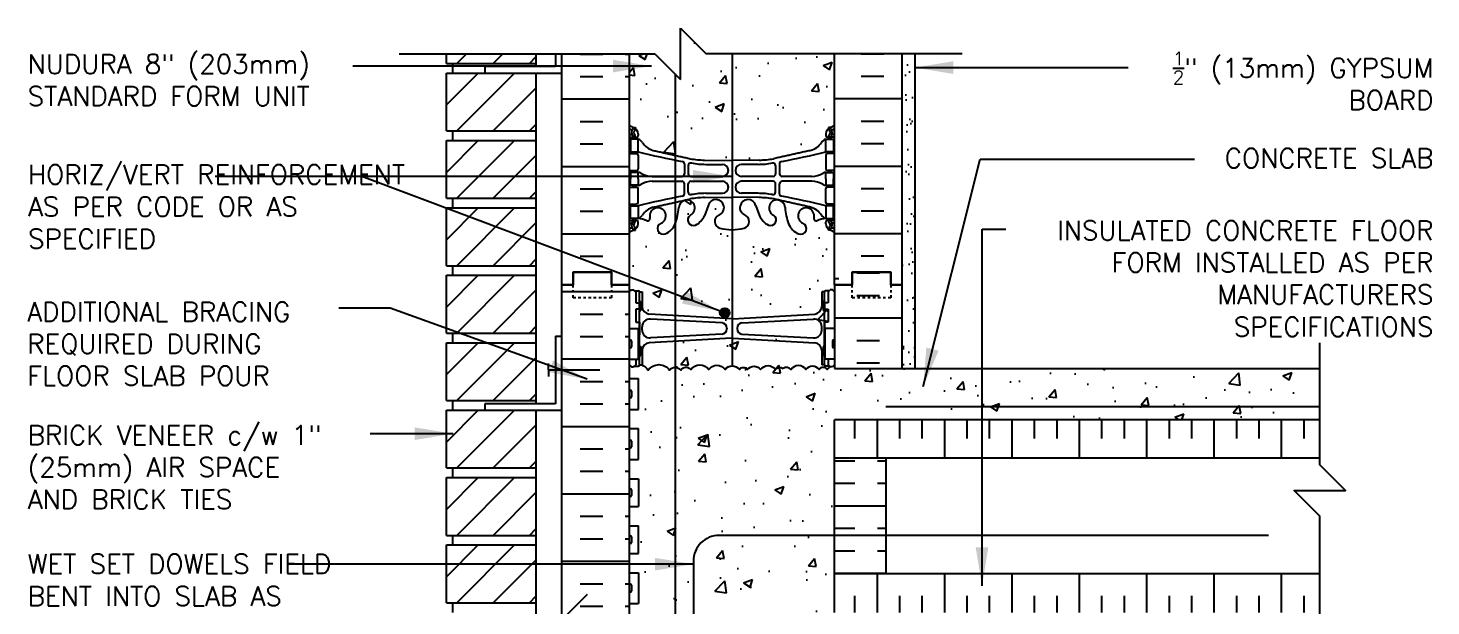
# Model space of a CAD drawing. Header units: inches. Extents: x 219.5 to 274.2, y 91.1 to 158.2.
# Drawn here: x 219.5 to 274.2, y 135.7 to 158.2 of the extents above; entities that cross this region are included whole.
import ezdxf

# ---------------------------------------------------------------- set-up
doc = ezdxf.new("R2010")
doc.units = ezdxf.units.IN
doc.header["$LTSCALE"] = 0.5
doc.header["$MEASUREMENT"] = 0
doc.linetypes.add('DASHED2', pattern=[0.375, 0.25, -0.125])
for name, color, linetype in [('HATCH', 12, 'Continuous'), ('line25', 2, 'Continuous'), ('LINE3', 3, 'Continuous'), ('LINE50', 5, 'Continuous'), ('LINE9', 9, 'Continuous'), ('TEXT', 4, 'Continuous'), ('Web_Edge', 9, 'Continuous')]:
    doc.layers.add(name, color=color, linetype=linetype)
doc.styles.add('DIM', font='romans.shx', dxfattribs={"width": 0.7})
doc.styles.add('ROMANS', font='romans.shx', dxfattribs={"height": 0.75})
doc.styles.get("Standard").update_dxf_attribs({"font": 'romans.shx', "height": 0.75})
doc.linetypes.add('STEEL', pattern='A,0.5,-0.2,["X",Standard,S=0.1,R=0,X=-0.1,Y=-0.05],-0.1', length=0.8)
doc.dimstyles.new('ext_8', dxfattribs={"dimscale": 8, "dimtxt": 0.09375, "dimasz": 0.09375, "dimexe": 0.09375, "dimexo": 0.0625, "dimgap": 0.0625, "dimtad": 1, "dimdec": 1, "dimzin": 3, "dimdsep": 46, "dimlunit": 4, "dimtxsty": 'DIM', "dimcen": 0.09, "dimdle": 0.09375, "dimclrt": 4, "dimadec": 0, "dimazin": 0, "dimtfac": 1, "dimtdec": 1, "dimtmove": 2, "dimatfit": 3, "dimfxl": 1, "dimfrac": 2, "dimtolj": 1, "dimtzin": 0, "dimarcsym": 0})

msp = doc.modelspace()

# ---------------------------------------------------------------- hatches: boundary and pattern name
at = {"layer": 'HATCH'}
h = msp.add_hatch(dxfattribs=at)
h.set_pattern_fill('AR-CONC', color=256, scale=0.5)
h.set_pattern_definition([(50, (0, 0), (3.5863, -0.31376), [0.375, -4.125]), (355, (0, 0), (-0.693757, 3.76096), [0.3, -3.3]), (100.4514, (0.299, -0.026), (2.892544, 3.4472), [0.3187, -3.50571]), (46.1842, (0, 1), (5.336207, -0.827596), [0.5625, -6.1875]), (96.6356, (0.4447, 0.931), (4.67331, 4.87059), [0.47805, -5.25857]), (351.1842, (0, 1), (4.67331, 4.87059), [0.45, -4.95]), (21, (0.5, 0.75), (2.984535, -2.013094), [0.375, -4.125]), (326, (0.5, 0.75), (1.216577, 3.62575), [0.3, -3.3]), (71.4514, (0.7487, 0.5822), (4.20111, 1.612656), [0.3187, -3.50571]), (37.5, (0, 0), (0.0607993, 1.6644693), [0, -3.26, 0, -3.35, 0, -3.3125]), (7.5, (0, 0), (1.315348, 1.972059), [0, -1.91, 0, -3.185, 0, -1.2625]), (327.5, (-1.115, 0), (2.669112, -0.1127744), [0, -1.25, 0, -3.9, 0, -5.175]), (317.5, (-1.615, 0), (2.91593, 0.500525), [0, -1.625, 0, -2.59, 0, -3.675])])
edge = h.paths.add_edge_path()
edge.add_line((250.925, 157.187), (245.925, 157.187))
edge.add_line((245.925, 157.187), (244.925, 158.187))
edge.add_line((244.925, 158.187), (244.925, 156.187))
edge.add_line((244.925, 156.187), (243.925, 157.187))
edge.add_line((243.925, 157.187), (242.925, 157.187))
edge.add_line((242.925, 157.187), (242.925, 154.414))
edge.add_arc((243.271, 154.775), 0.5, 226.2109, 246.4218)
edge.add_line((243.071, 154.317), (243.161, 154.317))
edge.add_line((243.161, 154.317), (243.161, 154.275))
edge.add_arc((243.021, 154.068), 0.25, 0, 55.9442, ccw=False)
edge.add_line((243.271, 154.068), (243.271, 154.001))
edge.add_arc((243.208, 154.001), 0.0625, -90, 0, ccw=False)
edge.add_line((243.208, 153.938), (243.161, 153.938))
edge.add_line((243.161, 153.938), (243.161, 153.868))
edge.add_line((243.161, 153.868), (243.266, 153.868))
edge.add_arc((243.143, 153.525), 0.364, 32.0424, 70.3387, ccw=False)
edge.add_arc((244.066, 154.137), 0.743, 214.228, 253.8107)
edge.add_spline(control_points=[(243.859, 153.423), (245.297, 153.102)], knot_values=[0, 0, 1, 1], degree=1, periodic=0)
edge.add_arc((245.853, 156.034), 2.984, 259.2546, 270.0995)
edge.add_line((245.858, 153.05), (246.925, 153.034))
edge.add_line((246.925, 153.034), (247.991, 153.05))
edge.add_arc((247.996, 156.034), 2.984, 269.9005, 280.7454)
edge.add_spline(control_points=[(248.553, 153.102), (249.99, 153.423)], knot_values=[0, 0, 1, 1], degree=1, periodic=0)
edge.add_arc((249.783, 154.137), 0.743, 286.1893, 325.772)
edge.add_arc((250.706, 153.525), 0.364, 109.6613, 147.9576, ccw=False)
edge.add_line((250.584, 153.868), (250.689, 153.868))
edge.add_line((250.689, 153.868), (250.689, 153.938))
edge.add_line((250.689, 153.938), (250.641, 153.938))
edge.add_arc((250.641, 154.001), 0.0625, 180, 270, ccw=False)
edge.add_line((250.579, 154.001), (250.579, 154.068))
edge.add_arc((250.829, 154.068), 0.25, 124.0558, 180, ccw=False)
edge.add_line((250.689, 154.275), (250.689, 154.317))
edge.add_line((250.689, 154.317), (250.779, 154.317))
edge.add_arc((250.579, 154.775), 0.5, 293.5782, 313.7891)
edge.add_line((250.925, 154.414), (250.925, 157.187))
h.paths.add_polyline_path([(250.925, 131.662), (250.845, 131.582), (250.755, 131.582), (250.725, 131.612), (250.575, 131.612, -0.414214), (250.525, 131.662), (250.525, 132.032), (250.475, 132.032), (250.475, 132.382), (250.525, 132.382), (250.525, 133.782), (250.475, 133.782), (250.475, 134.132), (250.525, 134.132), (250.525, 134.502, -0.327813), (250.56, 134.55), (250.56, 135.032), (250.925, 135.032), (250.925, 135.437, 0.606632), (250.635, 135.393, 0.520567), (250.319, 135.393, 0.520567), (249.809, 135.393, 0.520567), (249.225, 135.393, 0.358767), (248.925, 135.437, 0.358767), (248.624, 135.393, 0.520567), (248.041, 135.393, 0.520567), (247.53, 135.393, 0.520567), (247.214, 135.393, 0.520567), (246.655, 135.393, 0.520567), (246.024, 135.393, 0.520567), (245.319, 135.393, 0.520567), (244.93, 135.369, 0.520567), (244.493, 135.369, 0.520567), (243.666, 135.369, 0.412831), (242.925, 135.501), (242.925, 135.032), (243.29, 135.032), (243.29, 134.55, -0.327813), (243.325, 134.502), (243.325, 134.132), (243.375, 134.132), (243.375, 133.782), (243.325, 133.782), (243.325, 132.382), (243.375, 132.382), (243.375, 132.032), (243.325, 132.032), (243.325, 131.662, -0.414214), (243.275, 131.612), (243.125, 131.612), (243.095, 131.582), (243.005, 131.582), (242.925, 131.662), (242.925, 130.187), (242.925, 129.428), (243.01, 129.689, -0.6), (243.11, 129.689), (243.159, 129.539), (243.285, 129.539, -0.414214), (243.335, 129.489), (243.335, 129.459), (243.435, 129.459), (243.435, 127.857, -0.380397), (243.728, 127.562, 2.087231), (244.162, 127.787, -1), (244.325, 128.196, -0.21345), (244.717, 127.806, -0.068226), (244.853, 127.178, 1.753171), (245.304, 127.475, -0.940793), (245.507, 127.858, -0.173075), (245.853, 127.492), (245.996, 127.105, 1.612474), (246.427, 127.464, -0.734872), (246.451, 127.975, -0.068475), (246.925, 128.037, -0.068475), (247.399, 127.975, -0.734872), (247.422, 127.464, 1.612474), (247.853, 127.105), (247.996, 127.492, -0.173075), (248.342, 127.858, -0.940793), (248.546, 127.475, 1.753171), (248.996, 127.178, -0.068226), (249.132, 127.806, -0.21345), (249.524, 128.196, -1), (249.688, 127.787, 2.087231), (250.122, 127.562, -0.380392), (250.415, 127.857), (250.415, 129.459), (250.515, 129.459), (250.515, 129.489, -0.414214), (250.565, 129.539), (250.691, 129.539), (250.74, 129.689, -0.6), (250.84, 129.689), (250.925, 129.428), (250.925, 130.187)])
h.paths.add_polyline_path([(243.75, 132.716, -0.438748), (243.425, 133.015), (243.425, 133.15, -0.438748), (243.75, 133.449), (246.541, 133.299, -0.390098), (246.725, 133.1), (246.725, 133.065, -0.390098), (246.541, 132.866)], flags=16)
h.paths.add_polyline_path([(247.125, 133.065), (247.125, 133.1, -0.390098), (247.308, 133.299), (250.1, 133.449, -0.438748), (250.425, 133.15), (250.425, 133.015, -0.438748), (250.1, 132.716), (247.308, 132.866, -0.390098)], flags=16)
h.paths.add_polyline_path([(250.925, 141.437), (250.925, 142.937), (269.821, 142.937), (269.821, 144.937), (250.925, 144.937), (250.925, 145.038, 0.025555), (250.89, 145.038), (250.845, 144.992), (250.743, 144.992, 0.109015), (250.635, 144.893, 0.520567), (250.319, 144.893, 0.520567), (249.809, 144.893, 0.520567), (249.225, 144.893, 0.358767), (248.925, 144.937, 0.358767), (248.624, 144.893, 0.520567), (248.041, 144.893, 0.520567), (247.53, 144.893, 0.520567), (247.214, 144.893, 0.520567), (246.655, 144.893, 0.520567), (246.024, 144.893, 0.520567), (245.319, 144.893, 0.520567), (244.93, 144.869, 0.520567), (244.493, 144.869, 0.520567), (243.666, 144.869, 0.128123), (243.409, 145.072), (243.325, 145.072, -0.414214), (243.275, 145.022), (243.125, 145.022), (243.095, 144.992), (243.005, 144.992), (242.925, 145.072), (242.925, 144.542), (243.29, 144.542), (243.29, 143.342), (242.925, 143.342), (242.925, 142.592), (243.29, 142.592), (243.29, 141.392), (242.925, 141.392), (242.925, 140.642), (243.29, 140.642), (243.29, 139.562), (242.925, 139.562), (242.925, 138.812), (243.29, 138.812), (243.29, 137.732), (242.925, 137.732), (242.925, 136.982), (243.29, 136.982), (243.29, 135.782), (242.925, 135.782), (242.925, 135.501, -0.412831), (243.666, 135.369, -0.520567), (244.493, 135.369, -0.520567), (244.93, 135.369, -0.520567), (245.319, 135.393, -0.520567), (246.024, 135.393, -0.520567), (246.655, 135.393, -0.520567), (247.214, 135.393, -0.520567), (247.53, 135.393, -0.520567), (248.041, 135.393, -0.520567), (248.624, 135.393, -0.358767), (248.925, 135.437, -0.358767), (249.225, 135.393, -0.520567), (249.809, 135.393, -0.520567), (250.319, 135.393, -0.520567), (250.635, 135.393, -0.606632), (250.925, 135.437), (250.925, 136.937)])
h.paths.add_polyline_path([(250.425, 145.633, 0.405043), (250.134, 145.933), (246.931, 146.117, 0.028618), (246.908, 146.116), (243.7, 145.932, 0.390098), (243.425, 145.633), (243.425, 145.065, -0.121296), (243.666, 144.869, -0.520567), (244.493, 144.869, -0.520567), (244.93, 144.869, -0.520567), (245.319, 144.893, -0.520567), (246.024, 144.893, -0.520567), (246.655, 144.893, -0.520567), (247.214, 144.893, -0.520567), (247.53, 144.893, -0.520567), (248.041, 144.893, -0.520567), (248.624, 144.893, -0.358767), (248.925, 144.937, -0.358767), (249.225, 144.893, -0.520567), (249.809, 144.893, -0.520567), (250.319, 144.893, -0.520567), (250.635, 144.893, -0.115213), (250.751, 144.997), (250.725, 145.022), (250.575, 145.022, -0.414214), (250.525, 145.072), (250.425, 145.072)])
h.paths.add_polyline_path([(250.925, 150.222, 0.088416), (250.779, 150.319), (250.689, 150.319), (250.689, 150.361, -0.249069), (250.579, 150.568), (250.579, 150.636, -0.414214), (250.641, 150.698), (250.689, 150.698), (250.689, 150.768), (250.584, 150.768, 0.085348), (250.254, 150.693, -0.669601), (250.122, 150.813, 2.087231), (249.688, 150.588, -1), (249.524, 150.179, -0.227838), (249.12, 150.604, -0.06598), (248.995, 151.212, 1.629604), (248.524, 150.911, -1.059167), (248.318, 150.53, -0.16372), (247.996, 150.883), (247.853, 151.27, 1.612474), (247.422, 150.911, -0.734872), (247.399, 150.4, -0.068475), (246.925, 150.337, -0.068475), (246.451, 150.4, -0.734872), (246.427, 150.911, 1.612474), (245.996, 151.27), (245.853, 150.883, -0.16372), (245.531, 150.53, -1.059167), (245.325, 150.911, 1.629604), (244.854, 151.212, -0.06598), (244.73, 150.604, -0.227838), (244.325, 150.179, -1), (244.162, 150.588, 2.087231), (243.728, 150.813, -0.669601), (243.595, 150.693, 0.085348), (243.266, 150.768), (243.161, 150.768), (243.161, 150.698), (243.208, 150.698, -0.414214), (243.271, 150.636), (243.271, 150.568, -0.249069), (243.161, 150.361), (243.161, 150.319), (243.071, 150.319, 0.088416), (242.925, 150.222), (242.925, 148.187), (242.925, 147.912), (243.005, 147.992), (243.095, 147.992), (243.175, 147.912), (243.175, 147.492), (243.325, 147.492), (243.325, 147.242), (243.175, 147.242), (243.175, 146.742), (243.325, 146.742), (243.325, 146.242), (243.306, 145.742), (243.325, 145.742), (243.325, 145.492), (243.29, 145.292), (243.175, 145.292), (243.175, 145.072), (243.125, 145.022), (243.275, 145.022, 0.414214), (243.325, 145.072), (243.425, 145.072), (243.425, 145.633, -0.390098), (243.7, 145.932), (246.925, 146.117), (250.134, 145.933, -0.405043), (250.425, 145.633), (250.425, 145.072), (250.525, 145.072, 0.414214), (250.575, 145.022), (250.725, 145.022), (250.675, 145.072), (250.675, 145.292), (250.56, 145.292), (250.56, 145.492), (250.525, 145.492), (250.525, 145.742), (250.548, 146.242), (250.525, 146.242), (250.525, 146.742), (250.675, 146.742), (250.675, 147.242), (250.525, 147.242), (250.525, 147.492), (250.675, 147.492), (250.675, 147.912), (250.755, 147.992), (250.845, 147.992), (250.925, 147.912), (250.925, 148.187)])
h.paths.add_polyline_path([(246.529, 146.71, -0.407291), (246.725, 146.51), (246.725, 146.475, -0.390098), (246.541, 146.276), (243.75, 146.126, -0.438748), (243.425, 146.425), (243.425, 146.56, -0.42117), (243.732, 146.859)], flags=16)
h.paths.add_polyline_path([(247.308, 146.709), (250.1, 146.859, -0.438748), (250.425, 146.56), (250.425, 146.425, -0.42117), (250.118, 146.126), (247.32, 146.275, -0.407291), (247.125, 146.475), (247.125, 146.51, -0.390098)], flags=16)
h.paths.add_polyline_path([(250.415, 120.875), (250.295, 121.075), (250.295, 121.187), (250.295, 121.3), (250.415, 121.5), (250.415, 122.969, 0.268138), (250.254, 123.117), (243.596, 123.117, 0.268156), (243.435, 122.969), (243.435, 121.5), (243.555, 121.3), (243.555, 121.187), (243.555, 121.075), (243.435, 120.875), (243.435, 119.406, 0.268156), (243.596, 119.258), (250.254, 119.258, 0.268138), (250.415, 119.406)])
h.paths.add_polyline_path([(247.123, 113.19), (248.123, 112.19), (250.925, 112.19), (250.925, 112.947), (250.846, 112.705, -0.725737), (250.74, 112.686), (250.691, 112.836), (250.565, 112.836, -0.414214), (250.515, 112.886), (250.515, 112.916), (250.415, 112.916), (250.415, 114.518, -0.380392), (250.122, 114.813, 2.087231), (249.688, 114.588, -1), (249.524, 114.179, -0.227838), (249.12, 114.604, -0.06598), (248.995, 115.212, 1.629604), (248.524, 114.911, -1.059167), (248.318, 114.53, -0.16372), (247.996, 114.883), (247.853, 115.27, 1.612474), (247.422, 114.911, -0.734872), (247.399, 114.4, -0.068475), (246.925, 114.337, -0.068475), (246.451, 114.4, -0.734872), (246.427, 114.911, 1.612474), (245.996, 115.27), (245.853, 114.883, -0.16372), (245.531, 114.53, -1.059167), (245.325, 114.911, 1.629604), (244.854, 115.212, -0.06598), (244.73, 114.604, -0.227838), (244.325, 114.179, -1), (244.162, 114.588, 2.087231), (243.728, 114.813, -0.380397), (243.435, 114.518), (243.435, 112.916), (243.335, 112.916), (243.335, 112.886, -0.414214), (243.285, 112.836), (243.159, 112.836), (243.116, 112.705, -0.725737), (243.01, 112.686), (242.925, 112.947), (242.925, 112.19), (246.123, 112.19), (247.123, 111.19), (247.123, 112.19)])
h.paths.add_polyline_path([(246.848, 116.914, 0.225652), (246.473, 117.289), (243.81, 117.289, 0.225652), (243.435, 116.914), (243.435, 116.073, 0.225652), (243.81, 115.698), (246.473, 115.698, 0.225652), (246.848, 116.073)])
h.paths.add_polyline_path([(246.848, 118.696, 0.225652), (246.473, 119.071), (243.81, 119.071, 0.225652), (243.435, 118.696), (243.435, 117.855, 0.225652), (243.81, 117.48), (246.473, 117.48, 0.225652), (246.848, 117.855)])
h.paths.add_polyline_path([(250.415, 117.855), (250.415, 118.696, 0.225652), (250.04, 119.071), (247.376, 119.071, 0.225652), (247.001, 118.696), (247.001, 117.855, 0.225652), (247.376, 117.48), (250.04, 117.48, 0.225652)])
h.paths.add_polyline_path([(250.04, 117.289), (247.376, 117.289, 0.225652), (247.001, 116.914), (247.001, 116.073, 0.225652), (247.376, 115.698), (250.04, 115.698, 0.225652), (250.415, 116.073), (250.415, 116.914, 0.225652)])
h.paths.add_polyline_path([(250.415, 126.302, 0.225652), (250.04, 126.677), (247.376, 126.677, 0.225652), (247.001, 126.302), (247.001, 125.461, 0.225652), (247.376, 125.086), (250.04, 125.086, 0.225652), (250.415, 125.461)])
h.paths.add_polyline_path([(250.415, 124.52, 0.225652), (250.04, 124.895), (247.376, 124.895, 0.225652), (247.001, 124.52), (247.001, 123.679, 0.225652), (247.376, 123.304), (250.04, 123.304, 0.225652), (250.415, 123.679)])
h.paths.add_polyline_path([(246.473, 124.895), (243.81, 124.895, 0.225652), (243.435, 124.52), (243.435, 123.679, 0.225652), (243.81, 123.304), (246.473, 123.304, 0.225652), (246.848, 123.679), (246.848, 124.52, 0.225652)])
h.paths.add_polyline_path([(246.848, 126.302, 0.225652), (246.473, 126.677), (243.81, 126.677, 0.225652), (243.435, 126.302), (243.435, 125.461, 0.225652), (243.81, 125.086), (246.473, 125.086, 0.225652), (246.848, 125.461)])
h = msp.add_hatch(dxfattribs=at)
h.set_pattern_fill('AR-SAND', color=256, scale=0.5, style=0)
h.set_pattern_definition([(37.5, (55.7919, 2.5277), (-0.0314967, 0.963412), [0, -0.76, 0, -0.85, 0, -0.8125]), (7.5, (55.7919, 2.5277), (0.8848884, 1.411073), [0, -0.41, 0, -0.685, 0, -0.2625]), (327.5, (55.1769, 2.5277), (1.557071, 0.0028295), [0, -0.25, 0, -0.9, 0, -1.175]), (317.5, (55.1769, 2.5277), (1.503063, 0.438838), [0, -0.125, 0, -0.59, 0, -0.675])])
h.paths.add_polyline_path([(253.55, 144.937), (254.05, 144.937), (254.05, 157.187), (253.55, 157.187), (253.55, 148.187)])
h = msp.add_hatch(dxfattribs=at)
h.set_pattern_fill('INSUL', color=256, scale=7, style=0)
h.set_pattern_definition([(0, (-2683.237, -266.822), (0, 2.625), []), (0, (-2683.237, -265.947), (0, 2.625), [0.875, -0.875]), (0, (-2683.237, -265.072), (0, 2.625), [0.875, -0.875])])
h.paths.add_polyline_path([(240.3, 130.187), (240.737, 130.187), (240.737, 130.687), (242.237, 130.687), (242.237, 130.187), (242.925, 130.187), (242.925, 148.187), (242.237, 148.187), (242.237, 148.687), (240.737, 148.687), (240.737, 148.187), (240.3, 148.187)])
h = msp.add_hatch(dxfattribs=at)
h.set_pattern_fill('INSUL', color=256, scale=7, style=0)
h.set_pattern_definition([(0, (55.792, 2.5277), (0, 2.625), []), (0, (55.792, 3.4027), (0, 2.625), [0.875, -0.875]), (0, (55.792, 4.2777), (0, 2.625), [0.875, -0.875])])
h.paths.add_polyline_path([(253.55, 148.187), (253.112, 148.187), (253.112, 148.687), (251.612, 148.687), (251.612, 148.187), (250.925, 148.187), (250.925, 144.937), (253.55, 144.937)])
h.paths.add_polyline_path([(253.55, 135.437), (250.925, 135.437), (250.925, 130.187), (251.612, 130.187), (251.612, 130.687), (253.112, 130.687), (253.112, 130.187), (253.55, 130.187)])
h = msp.add_hatch(dxfattribs=at)
h.set_pattern_fill('INSUL', color=256, scale=7, angle=90, style=0)
h.set_pattern_definition([(90, (53.0877, 5.7114), (-2.625, 2e-16), []), (90, (52.2127, 5.7114), (-2.625, 2e-16), [0.875, -0.875]), (90, (51.3377, 5.7114), (-2.625, 2e-16), [0.875, -0.875])])
h.paths.add_polyline_path([(269.821, 142.937), (250.925, 142.937), (250.925, 141.437), (269.821, 141.437)])
h.paths.add_polyline_path([(269.821, 135.437), (269.821, 136.937), (250.925, 136.937), (250.925, 135.437)])
h = msp.add_hatch(dxfattribs=at)
h.set_pattern_fill('INSUL', color=256, scale=7)
h.set_pattern_definition([(0, (53.0877, 5.7114), (0, 2.625), []), (0, (53.0877, 6.5864), (0, 2.625), [0.875, -0.875]), (0, (53.0877, 7.4614), (0, 2.625), [0.875, -0.875])])
h.paths.add_polyline_path([(252.925, 138.437), (250.925, 138.437), (250.925, 136.937), (252.925, 136.937)])
h.paths.add_polyline_path([(252.925, 141.437), (250.925, 141.437), (250.925, 138.437), (252.925, 138.437)])
at = {"layer": 'LINE3'}
msp.add_hatch(color=256, dxfattribs=at).paths.add_polyline_path([(246.832, 147.098, 1), (246.457, 147.098, 1)])

# ---------------------------------------------------------------- linework, layer by layer
at = {"layer": 'HATCH'}
for p, q in [((236.208, 156.812), (236.583, 157.187)), ((237.622, 156.812), (237.997, 157.187)), ((239.036, 156.812), (239.3, 157.076)), ((241.013, 157.178), (241.888, 157.178)), ((242.763, 157.178), (242.925, 157.178)), ((252.836, 157.178), (251.961, 157.178)), ((235.8, 155.194), (237.043, 156.437)), ((236.208, 154.187), (238.458, 156.437)), ((237.622, 154.187), (239.3, 155.865)), ((241.013, 156.303), (241.888, 156.303)), ((242.763, 156.303), (242.925, 156.303)), ((252.836, 156.303), (251.961, 156.303)), ((240.3, 155.428), (242.925, 155.428)), ((253.55, 155.428), (250.925, 155.428)), ((239.036, 154.187), (239.3, 154.451)), ((241.013, 154.553), (241.888, 154.553)), ((252.836, 154.553), (251.961, 154.553)), ((235.8, 152.569), (237.043, 153.812)), ((236.208, 151.562), (238.458, 153.812)), ((241.013, 153.678), (241.888, 153.678)), ((252.836, 153.678), (251.961, 153.678)), ((237.622, 151.562), (239.3, 153.24)), ((240.3, 152.803), (242.925, 152.803)), ((253.55, 152.803), (250.925, 152.803)), ((239.036, 151.562), (239.3, 151.826)), ((241.013, 151.928), (241.888, 151.928)), ((252.836, 151.928), (251.961, 151.928)), ((235.8, 149.944), (237.043, 151.187)), ((236.208, 148.937), (238.458, 151.187)), ((241.013, 151.053), (241.888, 151.053)), ((252.836, 151.053), (251.961, 151.053)), ((237.622, 148.937), (239.3, 150.615)), ((240.3, 150.178), (242.925, 150.178)), ((253.55, 150.178), (250.925, 150.178)), ((241.013, 149.303), (241.888, 149.303)), ((252.836, 149.303), (251.961, 149.303)), ((239.036, 148.937), (239.3, 149.201)), ((235.8, 147.319), (237.043, 148.562)), ((236.208, 146.312), (238.458, 148.562)), ((251.086, 148.428), (250.925, 148.428)), ((237.622, 146.312), (239.3, 147.99)), ((239.036, 146.312), (239.3, 146.576)), ((235.8, 144.694), (237.043, 145.937)), ((236.208, 143.687), (238.458, 145.937)), ((237.622, 143.687), (239.3, 145.365)), ((239.036, 143.687), (239.3, 143.951)), ((235.8, 142.069), (237.043, 143.312)), ((236.208, 141.062), (238.458, 143.312)), ((237.622, 141.062), (239.3, 142.74)), ((239.036, 141.062), (239.3, 141.326)), ((269.821, 141.437), (250.925, 141.437)), ((235.8, 139.444), (237.043, 140.687)), ((236.208, 138.437), (238.458, 140.687)), ((237.622, 138.437), (239.3, 140.115)), ((239.036, 138.437), (239.3, 138.701)), ((235.8, 136.819), (237.043, 138.062)), ((236.208, 135.812), (238.458, 138.062)), ((237.622, 135.812), (239.3, 137.49)), ((269.821, 136.937), (250.925, 136.937)), ((239.036, 135.812), (239.3, 136.076))]:
    msp.add_line(p, q, dxfattribs=at)
for points in [[(243.409, 145.072, -0.128123), (243.666, 144.869, -0.520567), (244.493, 144.869, -0.520567), (244.93, 144.869, -0.520567), (245.319, 144.893, -0.520567), (246.024, 144.893, -0.520567), (246.655, 144.893, -0.520567), (247.214, 144.893, -0.520567), (247.53, 144.893, -0.520567), (248.041, 144.893, -0.520567), (248.624, 144.893, -0.358767), (248.925, 144.937)], [(250.751, 144.997, 0.115213), (250.635, 144.893, 0.520567), (250.319, 144.893, 0.520567), (249.809, 144.893, 0.520567), (249.225, 144.893, 0.358767), (248.925, 144.937)], [(250.925, 145.038, 0.025555), (250.89, 145.038, 0.025555)]]:
    msp.add_lwpolyline(points, format="xyb", dxfattribs=at)
at = {"layer": 'line25'}
for p, q in [((235.8, 156.812), (235.8, 157.187)), ((239.3, 156.687), (239.3, 157.187)), ((242.925, 157.187), (242.925, 148.187)), ((250.925, 148.187), (250.925, 157.187)), ((235.8, 156.812), (239.3, 156.812)), ((235.8, 156.437), (239.3, 156.437)), ((235.8, 154.187), (235.8, 156.437)), ((236.05, 156.437), (236.05, 156.812)), ((239.3, 143.562), (239.3, 156.437)), ((235.8, 154.187), (239.3, 154.187)), ((236.05, 153.812), (236.05, 154.187)), ((235.8, 153.812), (239.3, 153.812)), ((235.8, 151.562), (235.8, 153.812)), ((235.8, 151.562), (239.3, 151.562)), ((236.05, 151.187), (236.05, 151.562)), ((235.8, 151.187), (239.3, 151.187)), ((235.8, 148.937), (235.8, 151.187)), ((235.8, 148.937), (239.3, 148.937)), ((236.05, 148.562), (236.05, 148.937)), ((235.8, 148.562), (239.3, 148.562)), ((235.8, 146.312), (235.8, 148.562)), ((242.925, 148.187), (242.925, 130.187)), ((250.925, 148.187), (250.925, 144.937)), ((242.925, 146.492), (243.29, 146.492)), ((243.29, 145.292), (243.29, 146.492)), ((250.925, 146.492), (250.56, 146.492)), ((250.56, 145.292), (250.56, 146.492)), ((235.8, 146.312), (239.3, 146.312)), ((235.8, 145.937), (239.3, 145.937)), ((235.8, 143.687), (235.8, 145.937)), ((236.05, 145.937), (236.05, 146.312)), ((242.925, 145.292), (243.29, 145.292)), ((250.925, 145.292), (250.56, 145.292)), ((250.925, 144.937), (269.821, 144.937)), ((242.925, 144.542), (243.29, 144.542)), ((243.29, 143.342), (243.29, 144.542)), ((235.8, 143.687), (239.3, 143.687)), ((235.8, 143.312), (239.3, 143.312)), ((235.8, 141.062), (235.8, 143.312)), ((236.05, 143.312), (236.05, 143.687)), ((239.3, 130.187), (239.3, 143.312)), ((242.925, 143.342), (243.29, 143.342)), ((269.821, 142.937), (250.925, 142.937)), ((250.925, 141.437), (250.925, 142.937)), ((242.925, 142.592), (243.29, 142.592)), ((243.29, 141.392), (243.29, 142.592)), ((235.8, 141.062), (239.3, 141.062)), ((236.05, 140.687), (236.05, 141.062)), ((242.925, 141.392), (243.29, 141.392)), ((235.8, 140.687), (239.3, 140.687)), ((235.8, 138.437), (235.8, 140.687)), ((242.925, 140.642), (243.29, 140.642)), ((243.29, 140.642), (243.29, 139.562)), ((242.925, 139.562), (243.29, 139.562)), ((235.8, 138.437), (239.3, 138.437)), ((236.05, 138.062), (236.05, 138.437)), ((242.925, 138.812), (243.29, 138.812)), ((243.29, 137.732), (243.29, 138.812)), ((235.8, 138.062), (239.3, 138.062)), ((235.8, 135.812), (235.8, 138.062)), ((242.925, 137.732), (243.29, 137.732)), ((242.925, 136.982), (243.29, 136.982)), ((243.29, 136.982), (243.29, 135.782)), ((250.925, 135.437), (250.925, 136.937)), ((235.8, 135.812), (239.3, 135.812)), ((236.05, 135.437), (236.05, 135.812)), ((242.925, 135.782), (243.29, 135.782))]:
    msp.add_line(p, q, dxfattribs=at)
at = {"layer": 'LINE3'}
for p, q in [((246.934, 157.187), (246.935, 145.039)), ((244.711, 156.401), (244.711, 112.673))]:
    msp.add_line(p, q, dxfattribs=at)
at = {"layer": 'LINE3', "linetype": 'STEEL'}
msp.add_line((269.821, 143.437), (252.925, 143.437), dxfattribs=at)
at = {"layer": 'LINE3'}
msp.add_lwpolyline([(267.821, 138.437), (246.425, 138.437, 0.414214), (245.425, 137.437), (245.425, 124.378)], format="xyb", dxfattribs=at)
msp.add_circle((246.645, 147.098), 0.188, dxfattribs=at)
at = {"layer": 'LINE50'}
for p, q in [((240.3, 148.187), (240.3, 157.187)), ((253.55, 148.187), (253.55, 157.187)), ((240.3, 130.187), (240.3, 148.187)), ((253.55, 144.937), (253.55, 148.187))]:
    msp.add_line(p, q, dxfattribs=at)
for points in [[(240.3, 148.187), (240.737, 148.187), (240.737, 148.687), (242.237, 148.687), (242.237, 148.187), (242.925, 148.187)], [(242.925, 148.187), (242.237, 148.187), (242.237, 148.687), (240.737, 148.687), (240.737, 148.187), (240.3, 148.187)], [(253.55, 148.187), (253.112, 148.187), (253.112, 148.687), (251.612, 148.687), (251.612, 148.187), (250.925, 148.187)], [(250.925, 148.187), (251.612, 148.187), (251.612, 148.687), (253.112, 148.687), (253.112, 148.187), (253.55, 148.187)]]:
    msp.add_lwpolyline(points, dxfattribs=at)
at = {"layer": 'LINE9'}
for p, q in [((244.925, 156.187), (244.925, 158.187)), ((244.925, 158.187), (245.925, 157.187)), ((233.958, 157.187), (243.925, 157.187)), ((240.05, 157.187), (240.05, 156.687)), ((243.925, 157.187), (244.925, 156.187)), ((255.891, 157.187), (245.925, 157.187)), ((254.05, 157.187), (254.05, 144.937)), ((240.05, 156.687), (237.3, 156.687)), ((237.3, 156.687), (237.3, 156.437)), ((237.3, 156.437), (240.3, 156.437)), ((242.925, 147.912), (243.005, 147.992)), ((243.005, 147.992), (243.095, 147.992)), ((243.175, 147.912), (243.095, 147.992)), ((243.125, 147.962), (243.275, 147.962)), ((243.175, 147.962), (243.275, 147.962)), ((243.175, 147.912), (243.175, 147.492)), ((243.325, 147.912), (243.425, 147.912)), ((243.325, 145.072), (243.325, 147.912)), ((243.325, 147.892), (243.325, 147.892)), ((243.425, 147.912), (243.425, 147.352)), ((250.425, 147.912), (250.425, 147.352)), ((250.525, 147.912), (250.425, 147.912)), ((250.525, 145.072), (250.525, 147.912)), ((250.525, 147.892), (250.525, 147.892)), ((250.675, 147.962), (250.575, 147.962)), ((250.725, 147.962), (250.575, 147.962)), ((250.675, 147.912), (250.755, 147.992)), ((250.675, 147.912), (250.675, 147.492)), ((250.845, 147.992), (250.755, 147.992)), ((250.925, 147.912), (250.845, 147.992)), ((243.175, 147.242), (243.175, 146.742)), ((243.325, 147.542), (243.375, 147.542)), ((243.325, 147.192), (243.375, 147.192)), ((243.375, 147.542), (243.375, 147.192)), ((246.908, 146.869), (243.7, 147.053)), ((246.941, 146.869), (250.15, 147.053)), ((250.525, 147.542), (250.475, 147.542)), ((250.475, 147.542), (250.475, 147.192)), ((250.525, 147.192), (250.475, 147.192)), ((250.675, 147.242), (250.675, 146.742)), ((243.425, 146.425), (243.425, 146.56)), ((246.541, 146.709), (243.75, 146.859)), ((246.725, 146.51), (246.725, 146.475)), ((247.125, 146.51), (247.125, 146.475)), ((247.308, 146.709), (250.1, 146.859)), ((250.425, 146.425), (250.425, 146.56)), ((240.05, 146.187), (240.05, 143.562)), ((240.05, 146.187), (240.3, 146.187)), ((242.925, 146.002), (242.925, 145.782)), ((242.925, 145.947), (242.925, 145.947)), ((242.965, 146.042), (242.965, 146.042)), ((243.005, 146.002), (243.005, 145.782)), ((246.908, 146.116), (243.7, 145.932)), ((246.541, 146.276), (243.75, 146.126)), ((246.941, 146.116), (250.15, 145.932)), ((247.308, 146.276), (250.1, 146.126)), ((250.845, 146.002), (250.845, 145.782)), ((250.845, 145.947), (250.845, 145.947)), ((250.885, 146.042), (250.885, 146.042)), ((250.925, 146.002), (250.925, 145.782)), ((242.925, 145.837), (242.925, 145.837)), ((242.965, 145.742), (242.965, 145.742)), ((243.325, 145.792), (243.375, 145.792)), ((243.325, 145.442), (243.375, 145.442)), ((243.375, 145.792), (243.375, 145.442)), ((243.425, 145.633), (243.425, 145.072)), ((250.425, 145.633), (250.425, 145.072)), ((250.475, 145.792), (250.475, 145.442)), ((250.525, 145.792), (250.475, 145.792)), ((250.525, 145.442), (250.475, 145.442)), ((250.845, 145.837), (250.845, 145.837)), ((250.885, 145.742), (250.885, 145.742)), ((239.778, 144.875), (239.778, 145.125)), ((239.778, 144.875), (241.778, 144.875)), ((239.778, 144.875), (239.778, 144.625)), ((242.925, 145.072), (243.005, 144.992)), ((243.005, 144.992), (243.095, 144.992)), ((243.175, 145.072), (243.095, 144.992)), ((243.125, 145.022), (243.275, 145.022)), ((243.175, 145.292), (243.175, 145.072)), ((243.175, 145.022), (243.275, 145.022)), ((243.325, 145.072), (243.425, 145.072)), ((250.525, 145.072), (250.425, 145.072)), ((250.725, 145.022), (250.575, 145.022)), ((250.675, 145.022), (250.575, 145.022)), ((250.675, 145.292), (250.675, 145.072)), ((250.675, 145.072), (250.755, 144.992)), ((250.845, 144.992), (250.755, 144.992)), ((250.925, 145.072), (250.845, 144.992)), ((242.925, 144.052), (242.925, 143.832)), ((242.925, 143.997), (242.925, 143.997)), ((242.925, 143.887), (242.925, 143.887)), ((242.965, 144.092), (242.965, 144.092)), ((242.965, 143.792), (242.965, 143.792)), ((243.005, 144.052), (243.005, 143.832)), ((240.05, 143.562), (237.3, 143.562)), ((237.3, 143.562), (237.3, 143.312)), ((237.3, 143.312), (240.3, 143.312)), ((242.925, 142.102), (242.925, 141.882)), ((242.965, 142.142), (242.965, 142.142)), ((243.005, 142.102), (243.005, 141.882)), ((242.925, 142.047), (242.925, 142.047)), ((242.925, 141.937), (242.925, 141.937)), ((242.965, 141.842), (242.965, 141.842)), ((250.925, 136.937), (250.925, 141.437)), ((252.925, 141.437), (252.925, 136.937)), ((242.925, 140.212), (242.925, 139.992)), ((242.925, 140.157), (242.925, 140.157)), ((242.925, 140.047), (242.925, 140.047)), ((242.965, 140.252), (242.965, 140.252)), ((242.965, 139.952), (242.965, 139.952)), ((243.005, 140.212), (243.005, 139.992)), ((242.925, 138.382), (242.925, 138.162)), ((242.925, 138.327), (242.925, 138.327)), ((242.965, 138.422), (242.965, 138.422)), ((243.005, 138.382), (243.005, 138.162)), ((242.925, 138.217), (242.925, 138.217)), ((242.965, 138.122), (242.965, 138.122)), ((240.065, 134.914), (241.3, 136.149)), ((242.925, 136.492), (242.925, 136.272)), ((242.925, 136.437), (242.925, 136.437)), ((242.925, 136.327), (242.925, 136.327)), ((242.965, 136.532), (242.965, 136.532)), ((242.965, 136.232), (242.965, 136.232)), ((243.005, 136.492), (243.005, 136.272))]:
    msp.add_line(p, q, dxfattribs=at)
at = {"layer": 'LINE9', "linetype": 'DASHED2', "ltscale": 0.15}
for points in [[(242.237, 148.187), (242.237, 148.187), (242.237, 147.687), (240.737, 147.687), (240.737, 148.187), (240.737, 148.187)], [(253.112, 148.187), (253.112, 148.187), (253.112, 147.687), (251.612, 147.687), (251.612, 148.187), (251.612, 148.187)]]:
    msp.add_lwpolyline(points, dxfattribs=at)
at = {"layer": 'LINE9'}
for points in [[(243.175, 147.492), (243.325, 147.492), (243.325, 147.242), (243.175, 147.242)], [(250.675, 147.492), (250.525, 147.492), (250.525, 147.242), (250.675, 147.242)], [(243.175, 146.742), (243.175, 146.742), (243.325, 146.742), (243.325, 146.242), (243.29, 146.242)], [(250.675, 146.742), (250.675, 146.742), (250.525, 146.742), (250.525, 146.242), (250.56, 146.242)], [(269.821, 134.437), (269.821, 139.187), (268.821, 140.187), (270.821, 140.187), (269.821, 141.187), (269.821, 145.937)], [(243.29, 145.492), (243.325, 145.492), (243.325, 145.742), (243.29, 145.742)], [(250.56, 145.492), (250.525, 145.492), (250.525, 145.742), (250.56, 145.742)]]:
    msp.add_lwpolyline(points, dxfattribs=at)
for centre, radius, start, end in [((243.275, 147.912), 0.05, 0, 90), ((250.575, 147.912), 0.05, 90, 180), ((243.725, 147.352), 0.3, 180, 265.2426), ((250.125, 147.352), 0.3, 274.7574, 0), ((243.725, 146.56), 0.3, 85.2426, 180), ((246.525, 146.51), 0.2, 0, 85.2426), ((246.525, 146.475), 0.2, 274.7574, 0), ((246.925, 147.068), 0.2, 265.2426, 270), ((246.925, 147.068), 0.2, 270, 274.7574), ((247.325, 146.51), 0.2, 94.7574, 180), ((247.325, 146.475), 0.2, 180, 265.2426), ((250.125, 146.56), 0.3, 0, 94.7574), ((242.965, 146.002), 0.04, 90, 180), ((242.965, 146.002), 0.04, 0, 90), ((243.725, 146.425), 0.3, 180, 274.7574), ((243.725, 145.633), 0.3, 94.7574, 180), ((246.925, 145.917), 0.2, 90, 94.7574), ((246.925, 145.917), 0.2, 85.2426, 90), ((250.125, 146.425), 0.3, 265.2426, 0), ((250.125, 145.633), 0.3, 0, 85.2426), ((250.885, 146.002), 0.04, 90, 180), ((250.885, 146.002), 0.04, 0, 90), ((242.965, 145.782), 0.04, 180, 270), ((242.965, 145.782), 0.04, 270, 0), ((250.885, 145.782), 0.04, 180, 270), ((250.885, 145.782), 0.04, 270, 0), ((243.275, 145.072), 0.05, 270, 0), ((250.575, 145.072), 0.05, 180, 270), ((242.965, 144.052), 0.04, 90, 180), ((242.965, 143.832), 0.04, 180, 270), ((242.965, 144.052), 0.04, 0, 90), ((242.965, 143.832), 0.04, 270, 0), ((242.965, 142.102), 0.04, 90, 180), ((242.965, 142.102), 0.04, 0, 90), ((242.965, 141.882), 0.04, 180, 270), ((242.965, 141.882), 0.04, 270, 0), ((242.965, 140.212), 0.04, 90, 180), ((242.965, 139.992), 0.04, 180, 270), ((242.965, 140.212), 0.04, 0, 90), ((242.965, 139.992), 0.04, 270, 0), ((242.965, 138.382), 0.04, 90, 180), ((242.965, 138.382), 0.04, 0, 90), ((242.965, 138.162), 0.04, 180, 270), ((242.965, 138.162), 0.04, 270, 0), ((242.965, 136.492), 0.04, 90, 180), ((242.965, 136.272), 0.04, 180, 270), ((242.965, 136.492), 0.04, 0, 90), ((242.965, 136.272), 0.04, 270, 0)]:
    msp.add_arc(centre, radius, start, end, dxfattribs=at)
at = {"layer": 'Web_Edge'}
for p, q in [((243.071, 154.317), (243.161, 154.317)), ((243.161, 154.317), (243.161, 154.275)), ((250.779, 154.317), (250.689, 154.317)), ((250.689, 154.317), (250.689, 154.275)), ((242.925, 154.038), (243.003, 154.038)), ((242.925, 153.938), (243.208, 153.938)), ((243.071, 153.938), (243.071, 153.868)), ((243.161, 153.938), (243.161, 153.868)), ((243.271, 154.068), (243.271, 154.001)), ((250.579, 154.068), (250.579, 154.001)), ((250.925, 153.938), (250.641, 153.938)), ((250.689, 153.938), (250.689, 153.868)), ((250.779, 153.938), (250.779, 153.868)), ((250.925, 154.038), (250.847, 154.038)), ((242.925, 153.298), (243.208, 153.298)), ((243.071, 153.368), (243.071, 153.298)), ((243.161, 153.368), (243.161, 153.298)), ((243.271, 153.236), (243.271, 152.701)), ((245.858, 153.05), (246.925, 153.034)), ((247.991, 153.05), (246.925, 153.034)), ((250.579, 153.236), (250.579, 152.701)), ((250.925, 153.298), (250.641, 153.298)), ((250.689, 153.368), (250.689, 153.298)), ((250.779, 153.368), (250.779, 153.298)), ((242.925, 152.638), (243.208, 152.638)), ((243.071, 152.638), (243.071, 152.568)), ((243.161, 152.638), (243.161, 152.568)), ((245.073, 152.898), (245.073, 152.513)), ((245.225, 152.836), (245.225, 152.513)), ((245.905, 152.882), (246.552, 152.882)), ((247.944, 152.882), (247.297, 152.882)), ((248.624, 152.836), (248.624, 152.513)), ((248.777, 152.898), (248.777, 152.513)), ((250.925, 152.638), (250.641, 152.638)), ((250.689, 152.638), (250.689, 152.568)), ((250.779, 152.638), (250.779, 152.568)), ((242.925, 151.998), (243.208, 151.998)), ((243.071, 151.998), (243.071, 152.068)), ((243.161, 151.998), (243.161, 152.068)), ((243.271, 151.401), (243.271, 151.936)), ((243.818, 152.413), (244.973, 152.413)), ((243.818, 152.224), (244.973, 152.223)), ((245.073, 151.738), (245.073, 152.123)), ((245.225, 151.8), (245.225, 152.123)), ((245.325, 152.413), (246.552, 152.413)), ((245.325, 152.223), (246.552, 152.223)), ((248.524, 152.413), (247.297, 152.413)), ((248.524, 152.223), (247.297, 152.223)), ((248.624, 151.8), (248.624, 152.123)), ((248.777, 151.738), (248.777, 152.123)), ((250.031, 152.413), (248.877, 152.413)), ((250.031, 152.224), (248.877, 152.223)), ((250.579, 151.401), (250.579, 151.936)), ((250.925, 151.998), (250.641, 151.998)), ((250.689, 151.998), (250.689, 152.068)), ((250.779, 151.998), (250.779, 152.068)), ((245.858, 151.586), (246.925, 151.602)), ((245.905, 151.754), (246.552, 151.754)), ((247.991, 151.586), (246.925, 151.602)), ((247.944, 151.754), (247.297, 151.754)), ((242.925, 151.338), (243.208, 151.338)), ((243.071, 151.268), (243.071, 151.338)), ((243.161, 151.268), (243.161, 151.338)), ((245.996, 151.27), (245.853, 150.883)), ((247.853, 151.27), (247.996, 150.883)), ((250.925, 151.338), (250.641, 151.338)), ((250.689, 151.268), (250.689, 151.338)), ((250.779, 151.268), (250.779, 151.338)), ((242.925, 150.698), (243.208, 150.698)), ((242.925, 150.598), (243.003, 150.598)), ((243.071, 150.698), (243.071, 150.768)), ((243.071, 150.319), (243.161, 150.319)), ((243.161, 150.698), (243.161, 150.768)), ((243.161, 150.319), (243.161, 150.361)), ((243.271, 150.568), (243.271, 150.636)), ((250.579, 150.568), (250.579, 150.636)), ((250.925, 150.698), (250.641, 150.698)), ((250.689, 150.698), (250.689, 150.768)), ((250.689, 150.319), (250.689, 150.361)), ((250.779, 150.319), (250.689, 150.319)), ((250.779, 150.698), (250.779, 150.768)), ((250.925, 150.598), (250.847, 150.598))]:
    msp.add_line(p, q, dxfattribs=at)
for points in [[(242.966, 153.368), (243.266, 153.368), (243.266, 153.868), (242.966, 153.868)], [(250.884, 153.368), (250.584, 153.368), (250.584, 153.868), (250.884, 153.868)], [(242.966, 151.268), (243.266, 151.268), (243.266, 150.768), (242.966, 150.768)], [(250.884, 151.268), (250.584, 151.268), (250.584, 150.768), (250.884, 150.768)]]:
    msp.add_lwpolyline(points, close=True, dxfattribs=at)
for points in [[(243.266, 152.318), (243.266, 152.568), (242.966, 152.568), (242.966, 152.318)], [(250.584, 152.318), (250.584, 152.568), (250.884, 152.568), (250.884, 152.318)], [(243.266, 152.318), (243.266, 152.068), (242.966, 152.068), (242.966, 152.318)], [(250.584, 152.318), (250.584, 152.068), (250.884, 152.068), (250.884, 152.318)]]:
    msp.add_lwpolyline(points, dxfattribs=at)
for centre, radius, start, end in [((243.271, 154.775), 0.5, 226.2109, 250.5288), ((243.271, 154.775), 0.6, 234.7832, 245.0748), ((243.264, 154.123), 0.25, 140.1145, 222.4609), ((243.009, 154.212), 0.021, 343.464, 63.9957), ((243.107, 154.254), 0.045, 321.448, 139.1879), ((243.021, 154.068), 0.25, 0, 70.5288), ((243.264, 154.123), 0.16, 140.0001, 222.4609), ((250.829, 154.068), 0.25, 109.4712, 180), ((250.743, 154.254), 0.045, 40.8121, 218.552), ((250.585, 154.123), 0.16, 317.5391, 39.9999), ((250.579, 154.775), 0.5, 289.4712, 313.7891), ((250.585, 154.123), 0.25, 317.5391, 39.8855), ((250.841, 154.212), 0.021, 116.0043, 196.536), ((250.579, 154.775), 0.6, 294.9252, 305.2168), ((243.003, 154.058), 0.0196, 269.4032, 15.4901), ((243.113, 153.984), 0.045, 222.4609, 42.4609), ((243.208, 154.001), 0.0625, 270, 0), ((243.143, 153.525), 0.364, 34.9775, 70.3387), ((244.066, 154.137), 0.743, 212.7919, 253.8107), ((249.783, 154.137), 0.743, 286.1893, 327.2081), ((250.706, 153.525), 0.364, 109.6613, 145.0225), ((250.641, 154.001), 0.0625, 180, 270), ((250.736, 153.984), 0.045, 137.5391, 317.5391), ((250.847, 154.058), 0.0196, 164.5099, 270.5968), ((243.208, 153.236), 0.0625, 0, 90), ((250.074, 180.788), 28.253, 256.0552, 259.6343), ((245.853, 156.034), 2.984, 259.2546, 270.0995), ((247.996, 156.034), 2.984, 269.9005, 280.7454), ((243.775, 180.788), 28.253, 280.3657, 283.9448), ((250.641, 153.236), 0.0625, 90, 180), ((243.208, 152.701), 0.0625, 270, 0), ((243.262, 152.349), 0.219, 60.4937, 88.92), ((243.903, 153.569), 1.16, 242.5844, 265.8032), ((244.973, 152.513), 0.1, 270.0388, 360), ((244.973, 152.898), 0.1, 360, 79.6343), ((245.325, 152.836), 0.1, 79.2546, 180), ((245.325, 152.513), 0.1, 180, 270), ((245.9, 155.866), 2.984, 259.2546, 270.0995), ((246.552, 152.648), 0.234, 270, 90), ((247.297, 152.648), 0.234, 90, 270), ((247.949, 155.866), 2.984, 269.9005, 280.7454), ((248.524, 152.836), 0.1, 0, 100.7454), ((248.524, 152.513), 0.1, 270, 0), ((248.877, 152.898), 0.1, 100.3657, 180), ((248.877, 152.513), 0.1, 180, 269.9612), ((249.946, 153.569), 1.16, 274.1968, 297.4156), ((250.588, 152.349), 0.219, 91.08, 119.5063), ((250.641, 152.701), 0.0625, 180, 270), ((243.208, 151.936), 0.0625, 0, 90), ((243.262, 152.287), 0.219, 271.08, 299.5063), ((243.903, 151.067), 1.16, 94.1968, 117.4156), ((244.973, 152.123), 0.1, 0, 89.9612), ((245.325, 152.123), 0.1, 90, 180), ((246.552, 151.988), 0.234, 270, 90), ((247.297, 151.988), 0.234, 90, 270), ((248.524, 152.123), 0.1, 0, 90), ((248.877, 152.123), 0.1, 90.0388, 180), ((249.946, 151.067), 1.16, 62.5844, 85.8032), ((250.588, 152.287), 0.219, 240.4937, 268.92), ((250.641, 151.936), 0.0625, 90, 180), ((243.208, 151.401), 0.0625, 270, 0), ((250.074, 123.848), 28.253, 100.3657, 103.9448), ((245.166, 151.182), 0.314, 296.0652, 177.2643), ((244.973, 151.738), 0.1, 280.3657, 0), ((245.325, 151.8), 0.1, 180, 280.7454), ((245.853, 148.602), 2.984, 89.9005, 100.7454), ((245.9, 148.77), 2.984, 89.9005, 100.7454), ((246.301, 151.197), 0.314, 293.8084, 166.5854), ((247.548, 151.197), 0.314, 13.4146, 246.1916), ((247.949, 148.77), 2.984, 79.2546, 90.0995), ((247.996, 148.602), 2.984, 79.2546, 90.0995), ((248.683, 151.182), 0.314, 2.7357, 243.9348), ((248.524, 151.8), 0.1, 259.2546, 0), ((248.877, 151.738), 0.1, 180, 259.6343), ((243.775, 123.848), 28.253, 76.0552, 79.6343), ((250.641, 151.401), 0.0625, 180, 270), ((243.143, 151.111), 0.364, 289.6613, 325.0225), ((244.066, 150.499), 0.743, 106.1893, 147.2081), ((244.035, 150.875), 0.314, 293.8084, 191.4114), ((242.495, 151.378), 2.365, 339.9985, 355.6105), ((245.417, 150.715), 0.217, 121.463, 294.4736), ((245.167, 151.185), 0.75, 297.0295, 336.3062), ((246.519, 150.659), 0.268, 109.9662, 255.2108), ((247.33, 150.659), 0.268, 284.7892, 70.0338), ((248.683, 151.185), 0.75, 203.6938, 242.9705), ((248.432, 150.715), 0.217, 245.5264, 58.537), ((251.354, 151.378), 2.365, 184.3895, 200.0015), ((249.814, 150.875), 0.314, 348.5886, 246.1916), ((249.783, 150.499), 0.743, 32.7919, 73.8107), ((250.706, 151.111), 0.364, 214.9775, 250.3387), ((243.271, 149.861), 0.6, 114.9252, 125.2168), ((243.271, 149.861), 0.5, 109.4712, 133.7891), ((243.003, 150.578), 0.0196, 344.5099, 90.5968), ((243.264, 150.514), 0.25, 137.5391, 219.8855), ((243.009, 150.424), 0.021, 296.0043, 16.536), ((243.107, 150.383), 0.045, 220.8121, 38.552), ((243.113, 150.652), 0.045, 317.5391, 137.5391), ((243.264, 150.514), 0.16, 137.5391, 219.9999), ((243.021, 150.568), 0.25, 289.4712, 360), ((243.208, 150.636), 0.0625, 360, 90), ((243.211, 149.772), 0.997, 66.8533, 86.8462), ((243.637, 150.78), 0.0968, 249.5669, 19.8449), ((244.243, 150.384), 0.22, 111.8037, 291.8037), ((244.086, 150.813), 0.677, 290.6803, 338.8761), ((246.913, 152.091), 1.754, 254.7082, 270.3771), ((246.936, 152.091), 1.754, 269.6229, 285.2918), ((249.763, 150.813), 0.677, 201.1239, 249.3197), ((249.606, 150.384), 0.22, 248.1963, 68.1963), ((250.213, 150.78), 0.0968, 160.1551, 290.4331), ((250.639, 149.772), 0.997, 93.1538, 113.1467), ((250.641, 150.636), 0.0625, 90, 180), ((250.829, 150.568), 0.25, 180, 250.5288), ((250.736, 150.652), 0.045, 42.4609, 222.4609), ((250.743, 150.383), 0.045, 141.448, 319.1879), ((250.585, 150.514), 0.16, 320.0001, 42.4609), ((250.579, 149.861), 0.5, 46.2109, 70.5288), ((250.585, 150.514), 0.25, 320.1145, 42.4609), ((250.841, 150.424), 0.021, 163.464, 243.9957), ((250.847, 150.578), 0.0196, 89.4032, 195.4901), ((250.579, 149.861), 0.6, 54.7832, 65.0748)]:
    msp.add_arc(centre, radius, start, end, dxfattribs=at)
for points in [[(243.859, 153.423), (245.297, 153.102)], [(249.99, 153.423), (248.553, 153.102)], [(243.859, 151.213), (245.297, 151.534)], [(249.99, 151.213), (248.553, 151.534)]]:
    msp.add_open_spline(points, degree=1, dxfattribs=at)

# ---------------------------------------------------------------- texts
at = {"layer": 'TEXT', "char_height": 0.75, "style": 'ROMANS'}
for s, insert, width, attachment_point in [('NUDURA 8" (203mm) STANDARD FORM UNIT', (219.485, 156.163), 13.9131, 4), ('\\A1; {\\H0.7x;\\S1/2;}" (13mm) GYPSUM BOARD', (274.252, 156.132), 12.17415, 6), ('\\A1; {\\H1x;CONCRETE SLAB}', (274.252, 153.127), 12.17415, 6), ('HORIZ/VERT REINFORCEMENT AS PER CODE OR AS SPECIFIED', (219.5, 151.235), 16.22436, 4), ('INSULATED CONCRETE FLOOR FORM INSTALLED AS PER MANUFACTURERS SPECIFICATIONS', (274.252, 148.435), 17.62644, 6), ('ADDITIONAL BRACING REQUIRED DURING FLOOR SLAB POUR', (219.47, 145.894), 12.17415, 4), ('BRICK VENEER c/w 1" (25mm) AIR SPACE AND BRICK TIES', (219.487, 141.09), 13.18701, 4), ('WET SET DOWELS FIELD BENT INTO SLAB AS SPECIFIED', (219.487, 136.073), 13.18701, 4)]:
    msp.add_mtext(s, dxfattribs=dict(at, insert=insert, width=width, attachment_point=attachment_point))

# ---------------------------------------------------------------- leaders
at = {"layer": 'TEXT'}
for points, override in [([(243.784, 156.708), (232.157, 156.708)], {"dimasz": 0.1875, "dimtad": 0}), ([(254.047, 156.649), (259.467, 156.649), (262.365, 156.649)], {"dimasz": 0.1875, "dimtad": 0}), ([(254.374, 144.232), (256.588, 153.083), (264.943, 153.083)], {"dimasz": 0.1875, "dimtad": 0}), ([(246.908, 152.414), (226.794, 152.414)], {"dimasz": 0.1875, "dimtad": 0}), ([(246.469, 147.164), (232.505, 152.414)], {"dimasz": 0.1875, "dimgap": 0.0625, "dimtad": 0}), ([(256.666, 136.474), (256.666, 150.356), (257.6, 150.356)], {"dimasz": 0.1875, "dimtad": 0}), ([(241.283, 144.514), (233.605, 147.281), (231.609, 147.281)], {"dimasz": 0.1875, "dimtad": 0}), ([(236.06, 142.395), (232.836, 142.395)], {"dimasz": 0.1875, "dimtad": 0}), ([(245.425, 137.315), (234.582, 137.315), (229.661, 137.315)], {"dimasz": 0.1875, "dimtad": 0})]:
    msp.add_leader(points, dimstyle='ext_8', override=override, dxfattribs=at)

doc.saveas('drawing.dxf')
